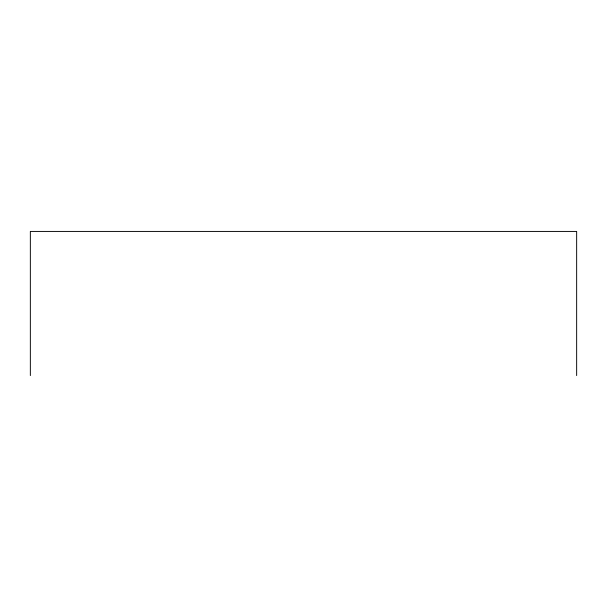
<?xml version="1.0" encoding="UTF-8"?>
<svg xmlns="http://www.w3.org/2000/svg" width="607" height="607" viewBox="0 0 607 607"><rect width="100%" height="100%" fill="white"/><g stroke="black" fill="none" stroke-linecap="round" stroke-linejoin="round"><path stroke-width="0.91" d="M576.65 375.574L576.65 231.426L30.35 231.426L30.35 375.574"/></g></svg>
